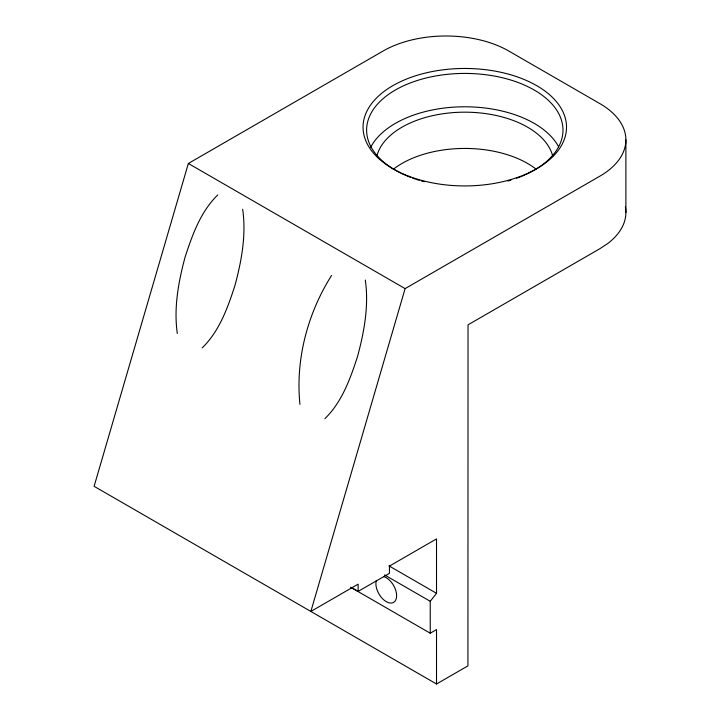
<?xml version="1.0" encoding="UTF-8"?>
<svg xmlns="http://www.w3.org/2000/svg" width="720" height="720" viewBox="0 0 720 720"><rect width="100%" height="100%" fill="white"/><g stroke="black" fill="none" stroke-linecap="round" stroke-linejoin="round"><path stroke-width="1.08" d="M351.333 587.484L358.137 591.417L358.137 584.154L310.86 611.451L405.108 288.612L599.868 176.166A88.848 51.3 0 0 0 599.868 103.617L508.77 51.021A88.848 51.3 0 0 0 383.112 51.021L188.352 163.476L94.104 486.306L436.518 684L467.928 665.865L468.036 324.828L599.868 248.715L607.536 243.675A88.848 51.3 0 0 0 625.365 206.856M331.569 275.445C307.638 313.272 295.29 359.658 299.952 404.352M436.518 684L436.518 629.586L430.236 633.213L430.236 601.299L436.518 593.316L436.518 538.902L389.43 566.091L389.43 573.345L358.137 591.417M217.791 194.895C200.646 211.572 192.366 234.792 185.112 257.04C178.434 281.853 173.628 307.836 177.318 333.549M202.194 347.913C219.339 331.236 227.628 308.016 234.873 285.768C241.56 260.955 246.366 234.963 242.676 209.259M324.837 418.716C341.982 402.039 350.262 378.819 357.516 356.571C364.194 331.758 369 305.775 365.31 280.062M188.352 163.476L405.108 288.612M388.89 565.821L436.518 593.316M384.552 574.92L430.236 601.299M350.532 587.196L430.236 633.213M625.896 139.896L625.896 212.445M400.707 173.043A98.181 56.682 0 0 1 394.578 90.477A98.181 56.682 0 0 1 537.687 92.133A98.181 56.682 0 0 1 525.852 174.492M524.97 174.888A98.181 56.682 0 0 1 522.27 176.058M521.361 176.427A98.181 56.682 0 0 1 516.69 178.218M510.858 180.162A98.181 56.682 0 0 1 507.861 181.044M424.26 181.728A98.181 56.682 0 0 1 421.218 180.9M419.22 180.306A98.181 56.682 0 0 1 416.268 179.379M415.296 179.055A98.181 56.682 0 0 1 412.416 178.047M410.535 177.345A98.181 56.682 0 0 1 406.854 175.86M405.954 175.482A98.181 56.682 0 0 1 401.562 173.466M370.584 147.501A98.181 56.682 0 0 1 464.085 106.785A98.181 56.682 0 0 1 558.585 146.727M393.3 169.281A88.848 51.3 0 0 1 536.283 169.281M376.893 155.952A88.848 51.3 0 0 1 465.012 112.176A88.848 51.3 0 0 1 552.744 156.204M383.571 576.576A14.661 8.46 60 0 1 396.585 594.603A14.661 8.46 60 0 1 385.353 601.092A14.661 8.46 60 0 1 376.245 580.806M409.059 176.337A101.736 58.734 0 0 0 566.361 130.491A101.736 58.734 0 0 0 418.941 74.763A101.736 58.734 0 0 0 409.059 176.337"/></g></svg>
